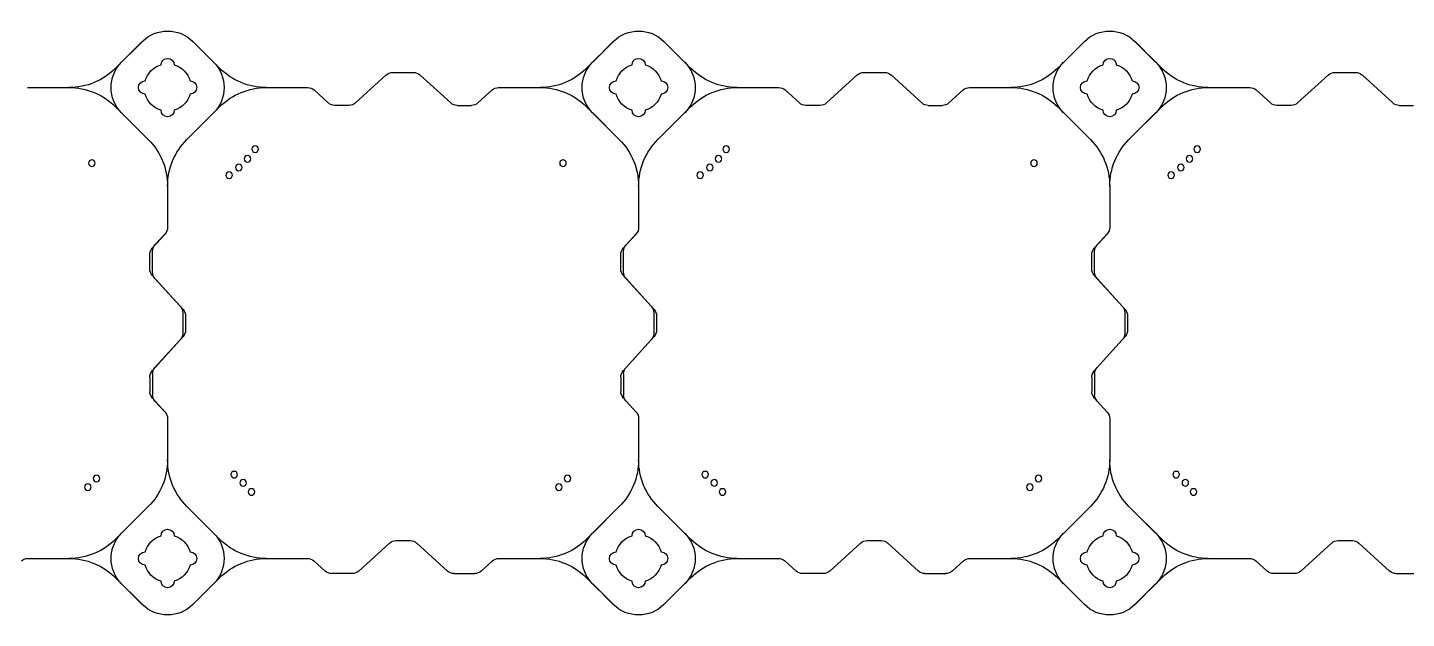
# Model space of a CAD drawing. Header units: millimetres. Extents: x -1612139 to -1260738, y 1141106 to 1536160.
# Drawn here: x -1311362 to -1309898, y 1183867 to 1184495 of the extents above; entities that cross this region are included whole.
import ezdxf

# ---------------------------------------------------------------- set-up
doc = ezdxf.new("R2010")
doc.units = ezdxf.units.MM
doc.header["$LTSCALE"] = 10
doc.layers.get('0').update_dxf_attribs({"linetype": 'CONTINUOUS'})
doc.layers.add('W-FLOAT_BOWL浮筒', color=253, linetype='CONTINUOUS')

# ---------------------------------------------------------------- blocks, each defined once
blk = doc.blocks.new('橙色')
at = {"layer": 'W-FLOAT_BOWL浮筒', "color": 30}
for p, q in [((2973.2, 2548.8), (2944.8, 2520.5)), ((2951.2, 2526.9), (2973.1, 2548.8)), ((3026.8, 2548.8), (3055.2, 2520.5)), ((3026.9, 2548.8), (3048.8, 2526.9)), ((3473.2, 2548.8), (3444.8, 2520.5)), ((3451.2, 2526.9), (3473.1, 2548.8)), ((3526.8, 2548.8), (3555.2, 2520.5)), ((3526.9, 2548.8), (3548.8, 2526.9)), ((3973.2, 2548.8), (3944.8, 2520.5)), ((3951.2, 2526.9), (3973.1, 2548.8)), ((4026.8, 2548.8), (4055.2, 2520.5)), ((4026.9, 2548.8), (4048.8, 2526.9)), ((3167.1, 2513.4), (3155.3, 2502.6)), ((3196.1, 2516), (3173.9, 2516)), ((3202.9, 2513.4), (3235.6, 2483.6)), ((3297.1, 2513.4), (3264.4, 2483.6)), ((3303.9, 2516), (3326.1, 2516)), ((3332.9, 2513.4), (3344.7, 2502.6)), ((3667.1, 2513.4), (3655.3, 2502.6)), ((3696.1, 2516), (3673.9, 2516)), ((3702.9, 2513.4), (3735.6, 2483.6)), ((3797.1, 2513.4), (3764.4, 2483.6)), ((3803.9, 2516), (3826.1, 2516)), ((3832.9, 2513.4), (3844.7, 2502.6)), ((4167.1, 2513.4), (4155.3, 2502.6)), ((4196.1, 2516), (4173.9, 2516)), ((4202.9, 2513.4), (4235.6, 2483.6)), ((4297.1, 2513.4), (4264.4, 2483.6)), ((4303.9, 2516), (4326.1, 2516)), ((2851.5, 2500), (2895.3, 2500)), ((3104.6, 2500), (3148.5, 2500)), ((3351.5, 2500), (3395.3, 2500)), ((3604.6, 2500), (3648.5, 2500)), ((3851.5, 2500), (3895.3, 2500)), ((4104.6, 2500), (4148.5, 2500)), ((2979.5, 2444.8), (2944.8, 2479.5)), ((3020.5, 2444.8), (3055.2, 2479.5)), ((3242.4, 2481), (3257.6, 2481)), ((3479.5, 2444.8), (3444.8, 2479.5)), ((3520.5, 2444.8), (3555.2, 2479.5)), ((3742.4, 2481), (3757.6, 2481)), ((3979.5, 2444.8), (3944.8, 2479.5)), ((4020.5, 2444.8), (4055.2, 2479.5)), ((4242.4, 2481), (4257.6, 2481)), ((2951.2, 2473.2), (2979.5, 2444.8)), ((3048.8, 2473.2), (3020.5, 2444.8)), ((3451.2, 2473.2), (3479.5, 2444.8)), ((3548.8, 2473.2), (3520.5, 2444.8)), ((3951.2, 2473.2), (3979.5, 2444.8)), ((4048.8, 2473.2), (4020.5, 2444.8)), ((3000, 2351.3), (3000, 2395.4)), ((3000, 2351.5), (3000, 2395.4)), ((3500, 2351.3), (3500, 2395.4)), ((3500, 2351.5), (3500, 2395.4)), ((4000, 2351.3), (4000, 2395.4)), ((4000, 2351.5), (4000, 2395.4)), ((2983.6, 2329.4), (2997.4, 2344.5)), ((2986.6, 2332.9), (2997.4, 2344.7)), ((3483.6, 2329.4), (3497.4, 2344.5)), ((3486.6, 2332.9), (3497.4, 2344.7)), ((3983.6, 2329.4), (3997.4, 2344.5)), ((3986.6, 2332.9), (3997.4, 2344.7)), ((2981, 2307.4), (2981, 2322.6)), ((2984, 2303.9), (2984, 2326.1)), ((3481, 2307.4), (3481, 2322.6)), ((3484, 2303.9), (3484, 2326.1)), ((3981, 2307.4), (3981, 2322.6)), ((3984, 2303.9), (3984, 2326.1)), ((2983.6, 2300.6), (3013.4, 2267.9)), ((3483.6, 2300.6), (3513.4, 2267.9)), ((3983.6, 2300.6), (4013.4, 2267.9)), ((2986.6, 2297.1), (3016.4, 2264.4)), ((3486.6, 2297.1), (3516.4, 2264.4)), ((3986.6, 2297.1), (4016.4, 2264.4)), ((3016, 2238.9), (3016, 2261.1)), ((3019, 2242.4), (3019, 2257.6)), ((3516, 2238.9), (3516, 2261.1)), ((3519, 2242.4), (3519, 2257.6)), ((4016, 2238.9), (4016, 2261.1)), ((4019, 2242.4), (4019, 2257.6)), ((2983.6, 2199.4), (3013.4, 2232.1)), ((2986.6, 2202.9), (3016.4, 2235.6)), ((3483.6, 2199.4), (3513.4, 2232.1)), ((3486.6, 2202.9), (3516.4, 2235.6)), ((3983.6, 2199.4), (4013.4, 2232.1)), ((3986.6, 2202.9), (4016.4, 2235.6)), ((2984, 2196.1), (2984, 2173.9)), ((3484, 2196.1), (3484, 2173.9)), ((3984, 2196.1), (3984, 2173.9)), ((2981, 2192.6), (2981, 2177.4)), ((3481, 2192.6), (3481, 2177.4)), ((3981, 2192.6), (3981, 2177.4)), ((2983.6, 2170.6), (2997.4, 2155.5)), ((2986.6, 2167.1), (2997.4, 2155.3)), ((3483.6, 2170.6), (3497.4, 2155.5)), ((3486.6, 2167.1), (3497.4, 2155.3)), ((3983.6, 2170.6), (3997.4, 2155.5)), ((3986.6, 2167.1), (3997.4, 2155.3)), ((3000, 2104.7), (3000, 2148.7)), ((3000, 2104.7), (3000, 2148.5)), ((3500, 2104.7), (3500, 2148.7)), ((3500, 2104.7), (3500, 2148.5)), ((4000, 2104.7), (4000, 2148.7)), ((4000, 2104.7), (4000, 2148.5)), ((2944.8, 2020.5), (2979.5, 2055.2)), ((2951.2, 2026.8), (2979.5, 2055.2)), ((3048.8, 2026.8), (3020.5, 2055.2)), ((3055.2, 2020.5), (3020.5, 2055.2)), ((3444.8, 2020.5), (3479.5, 2055.2)), ((3451.2, 2026.8), (3479.5, 2055.2)), ((3548.8, 2026.8), (3520.5, 2055.2)), ((3555.2, 2020.5), (3520.5, 2055.2)), ((3944.8, 2020.5), (3979.5, 2055.2)), ((3951.2, 2026.8), (3979.5, 2055.2)), ((4048.8, 2026.8), (4020.5, 2055.2)), ((4055.2, 2020.5), (4020.5, 2055.2)), ((3170.6, 2016.4), (3155.5, 2002.6)), ((3192.6, 2019), (3177.4, 2019)), ((3199.4, 2016.4), (3232.1, 1986.6)), ((3300.6, 2016.4), (3267.9, 1986.6)), ((3307.4, 2019), (3322.6, 2019)), ((3329.4, 2016.4), (3344.5, 2002.6)), ((3670.6, 2016.4), (3655.5, 2002.6)), ((3692.6, 2019), (3677.4, 2019)), ((3699.4, 2016.4), (3732.1, 1986.6)), ((3800.6, 2016.4), (3767.9, 1986.6)), ((3807.4, 2019), (3822.6, 2019)), ((3829.4, 2016.4), (3844.5, 2002.6)), ((4170.6, 2016.4), (4155.5, 2002.6)), ((4192.6, 2019), (4177.4, 2019)), ((4199.4, 2016.4), (4232.1, 1986.6)), ((4300.6, 2016.4), (4267.9, 1986.6)), ((4307.4, 2019), (4322.6, 2019)), ((2851.3, 2000), (2895.3, 2000)), ((3104.6, 2000), (3148.7, 2000)), ((3351.3, 2000), (3395.3, 2000)), ((3604.6, 2000), (3648.7, 2000)), ((3851.3, 2000), (3895.3, 2000)), ((4104.6, 2000), (4148.7, 2000)), ((2973.2, 1951.2), (2944.8, 1979.5)), ((3026.8, 1951.2), (3055.2, 1979.5)), ((3238.9, 1984), (3261.1, 1984)), ((3473.2, 1951.2), (3444.8, 1979.5)), ((3526.8, 1951.2), (3555.2, 1979.5)), ((3738.9, 1984), (3761.1, 1984)), ((3973.2, 1951.2), (3944.8, 1979.5)), ((4026.8, 1951.2), (4055.2, 1979.5)), ((4238.9, 1984), (4261.1, 1984)), ((2973.1, 1951.2), (2951.2, 1973.1)), ((3048.8, 1973.1), (3026.9, 1951.2)), ((3473.1, 1951.2), (3451.2, 1973.1)), ((3548.8, 1973.1), (3526.9, 1951.2)), ((3973.1, 1951.2), (3951.2, 1973.1)), ((4048.8, 1973.1), (4026.9, 1951.2))]:
    blk.add_line(p, q, dxfattribs=at)
for centre in [(3089, 2429.4), (3589, 2429.4), (4089, 2429.4), (2915.2, 2424.4), (2924.4, 2415.2), (3080.3, 2419.7), (3415.2, 2424.4), (3424.4, 2415.2), (3580.3, 2419.7), (3915.2, 2424.4), (3924.4, 2415.2), (4080.3, 2419.7), (3070.6, 2411), (3570.6, 2411), (4070.6, 2411), (3065.3, 2092.9), (3565.3, 2092.9), (4065.3, 2092.9), (2919.7, 2080.3), (3075.6, 2084.8), (3084.8, 2075.6), (3419.7, 2080.3), (3575.6, 2084.8), (3584.8, 2075.6), (3919.7, 2080.3), (4075.6, 2084.8), (4084.8, 2075.6), (3092.9, 2065.3), (3592.9, 2065.3), (4092.9, 2065.3)]:
    blk.add_circle(centre, 3.5, dxfattribs=at)
for centre, radius, start, end in [((3000, 2522), 38, 45, 135), ((3000, 2522), 38, 45, 135), ((3500, 2522), 38, 45, 135), ((3500, 2522), 38, 45, 135), ((4000, 2522), 38, 45, 135), ((4000, 2522), 38, 45, 135), ((2895.3, 2570), 70, 270, 315), ((2978, 2500), 38, 135, 225), ((3000, 2500), 25, 106.2602, 163.7398), ((3000, 2500), 25, 106.2602, 163.7398), ((3000, 2524), 7, 0, 180), ((3000, 2524), 7, 0, 180), ((3000, 2500), 25, 16.2602, 73.7398), ((3000, 2500), 25, 16.2602, 73.7398), ((3022, 2500), 38, 315, 45), ((3104.7, 2570), 70, 225, 270), ((3395.3, 2570), 70, 270, 315), ((3478, 2500), 38, 135, 225), ((3500, 2500), 25, 106.2602, 163.7398), ((3500, 2500), 25, 106.2602, 163.7398), ((3500, 2524), 7, 0, 180), ((3500, 2524), 7, 0, 180), ((3500, 2500), 25, 16.2602, 73.7398), ((3500, 2500), 25, 16.2602, 73.7398), ((3522, 2500), 38, 315, 45), ((3604.7, 2570), 70, 225, 270), ((3895.3, 2570), 70, 270, 315), ((3978, 2500), 38, 135, 225), ((4000, 2500), 25, 106.2602, 163.7398), ((4000, 2500), 25, 106.2602, 163.7398), ((4000, 2524), 7, 0, 180), ((4000, 2524), 7, 0, 180), ((4000, 2500), 25, 16.2602, 73.7398), ((4000, 2500), 25, 16.2602, 73.7398), ((4022, 2500), 38, 315, 45), ((4104.7, 2570), 70, 225, 270), ((2976, 2500), 7, 90, 270), ((2976, 2500), 7, 90, 270), ((3024, 2500), 7, 270, 90), ((3024, 2500), 7, 270, 90), ((3173.9, 2506), 10, 90, 132.2737), ((3196.1, 2506), 10, 47.7263, 90), ((3303.9, 2506), 10, 90, 132.2737), ((3326.1, 2506), 10, 47.7263, 90), ((3476, 2500), 7, 90, 270), ((3476, 2500), 7, 90, 270), ((3524, 2500), 7, 270, 90), ((3524, 2500), 7, 270, 90), ((3673.9, 2506), 10, 90, 132.2737), ((3696.1, 2506), 10, 47.7263, 90), ((3803.9, 2506), 10, 90, 132.2737), ((3826.1, 2506), 10, 47.7263, 90), ((3976, 2500), 7, 90, 270), ((3976, 2500), 7, 90, 270), ((4024, 2500), 7, 270, 90), ((4024, 2500), 7, 270, 90), ((4173.9, 2506), 10, 90, 132.2737), ((4196.1, 2506), 10, 47.7263, 90), ((4303.9, 2506), 10, 90, 132.2737), ((2851.5, 2510), 10, 227.7263, 270), ((2895.3, 2430), 70, 45, 90), ((3000, 2500), 25, 196.2602, 253.7398), ((3000, 2500), 25, 196.2602, 253.7398), ((3000, 2500), 25, 286.2602, 343.7398), ((3000, 2500), 25, 286.2602, 343.7398), ((3104.7, 2430), 70, 90, 135), ((3148.5, 2510), 10, 270, 312.2737), ((3351.5, 2510), 10, 227.7263, 270), ((3395.3, 2430), 70, 45, 90), ((3500, 2500), 25, 196.2602, 253.7398), ((3500, 2500), 25, 196.2602, 253.7398), ((3500, 2500), 25, 286.2602, 343.7398), ((3500, 2500), 25, 286.2602, 343.7398), ((3604.7, 2430), 70, 90, 135), ((3648.5, 2510), 10, 270, 312.2737), ((3851.5, 2510), 10, 227.7263, 270), ((3895.3, 2430), 70, 45, 90), ((4000, 2500), 25, 196.2602, 253.7398), ((4000, 2500), 25, 196.2602, 253.7398), ((4000, 2500), 25, 286.2602, 343.7398), ((4000, 2500), 25, 286.2602, 343.7398), ((4104.7, 2430), 70, 90, 135), ((4148.5, 2510), 10, 270, 312.2737), ((3000, 2476), 7, 180, 0), ((3000, 2476), 7, 180, 0), ((3242.4, 2491), 10, 227.7263, 270), ((3257.6, 2491), 10, 270, 312.2737), ((3500, 2476), 7, 180, 0), ((3500, 2476), 7, 180, 0), ((3742.4, 2491), 10, 227.7263, 270), ((3757.6, 2491), 10, 270, 312.2737), ((4000, 2476), 7, 180, 0), ((4000, 2476), 7, 180, 0), ((4242.4, 2491), 10, 227.7263, 270), ((4257.6, 2491), 10, 270, 312.2737), ((2930, 2395.3), 70, 0, 45), ((2930, 2395.3), 70, 0, 45), ((3070, 2395.3), 70, 135, 180), ((3070, 2395.3), 70, 135, 180), ((3430, 2395.3), 70, 0, 45), ((3430, 2395.3), 70, 0, 45), ((3570, 2395.3), 70, 135, 180), ((3570, 2395.3), 70, 135, 180), ((3930, 2395.3), 70, 0, 45), ((3930, 2395.3), 70, 0, 45), ((4070, 2395.3), 70, 135, 180), ((4070, 2395.3), 70, 135, 180), ((2990, 2351.5), 10, 317.7263, 0), ((2990, 2351.3), 10, 317.7263, 0), ((3490, 2351.5), 10, 317.7263, 0), ((3490, 2351.3), 10, 317.7263, 0), ((3990, 2351.5), 10, 317.7263, 0), ((3990, 2351.3), 10, 317.7263, 0), ((2991, 2322.6), 10, 137.7263, 180), ((2994, 2326.1), 10, 137.7263, 180), ((3491, 2322.6), 10, 137.7263, 180), ((3494, 2326.1), 10, 137.7263, 180), ((3991, 2322.6), 10, 137.7263, 180), ((3994, 2326.1), 10, 137.7263, 180), ((2991, 2307.4), 10, 180, 222.2737), ((2994, 2303.9), 10, 180, 222.2737), ((3491, 2307.4), 10, 180, 222.2737), ((3494, 2303.9), 10, 180, 222.2737), ((3991, 2307.4), 10, 180, 222.2737), ((3994, 2303.9), 10, 180, 222.2737), ((3006, 2261.1), 10, 0, 42.2737), ((3009, 2257.6), 10, 0, 42.2737), ((3506, 2261.1), 10, 0, 42.2737), ((3509, 2257.6), 10, 0, 42.2737), ((4006, 2261.1), 10, 0, 42.2737), ((4009, 2257.6), 10, 0, 42.2737), ((3009, 2242.4), 10, 317.7263, 0), ((3509, 2242.4), 10, 317.7263, 0), ((4009, 2242.4), 10, 317.7263, 0), ((3006, 2238.9), 10, 317.7263, 0), ((3506, 2238.9), 10, 317.7263, 0), ((4006, 2238.9), 10, 317.7263, 0), ((2991, 2192.6), 10, 137.7263, 180), ((2994, 2196.1), 10, 137.7263, 180), ((3491, 2192.6), 10, 137.7263, 180), ((3494, 2196.1), 10, 137.7263, 180), ((3991, 2192.6), 10, 137.7263, 180), ((3994, 2196.1), 10, 137.7263, 180), ((2991, 2177.4), 10, 180, 222.2737), ((2994, 2173.9), 10, 180, 222.2737), ((3491, 2177.4), 10, 180, 222.2737), ((3494, 2173.9), 10, 180, 222.2737), ((3991, 2177.4), 10, 180, 222.2737), ((3994, 2173.9), 10, 180, 222.2737), ((2990, 2148.7), 10, 0, 42.2737), ((2990, 2148.5), 10, 0, 42.2737), ((3490, 2148.7), 10, 0, 42.2737), ((3490, 2148.5), 10, 0, 42.2737), ((3990, 2148.7), 10, 0, 42.2737), ((3990, 2148.5), 10, 0, 42.2737), ((2930, 2104.7), 70, 315, 0), ((2930, 2104.7), 70, 315, 0), ((3070, 2104.7), 70, 180, 225), ((3070, 2104.7), 70, 180, 225), ((3430, 2104.7), 70, 315, 0), ((3430, 2104.7), 70, 315, 0), ((3570, 2104.7), 70, 180, 225), ((3570, 2104.7), 70, 180, 225), ((3930, 2104.7), 70, 315, 0), ((3930, 2104.7), 70, 315, 0), ((4070, 2104.7), 70, 180, 225), ((4070, 2104.7), 70, 180, 225), ((2895.3, 2070), 70, 270, 315), ((2978, 2000), 38, 135, 225), ((3000, 2000), 25, 106.2602, 163.7398), ((3000, 2000), 25, 106.2602, 163.7398), ((3000, 2024), 7, 0, 180), ((3000, 2024), 7, 0, 180), ((3000, 2000), 25, 16.2602, 73.7398), ((3000, 2000), 25, 16.2602, 73.7398), ((3022, 2000), 38, 315, 45), ((3104.7, 2070), 70, 225, 270), ((3395.3, 2070), 70, 270, 315), ((3478, 2000), 38, 135, 225), ((3500, 2000), 25, 106.2602, 163.7398), ((3500, 2000), 25, 106.2602, 163.7398), ((3500, 2024), 7, 0, 180), ((3500, 2024), 7, 0, 180), ((3500, 2000), 25, 16.2602, 73.7398), ((3500, 2000), 25, 16.2602, 73.7398), ((3522, 2000), 38, 315, 45), ((3604.7, 2070), 70, 225, 270), ((3895.3, 2070), 70, 270, 315), ((3978, 2000), 38, 135, 225), ((4000, 2000), 25, 106.2602, 163.7398), ((4000, 2000), 25, 106.2602, 163.7398), ((4000, 2024), 7, 0, 180), ((4000, 2024), 7, 0, 180), ((4000, 2000), 25, 16.2602, 73.7398), ((4000, 2000), 25, 16.2602, 73.7398), ((4022, 2000), 38, 315, 45), ((4104.7, 2070), 70, 225, 270), ((2976, 2000), 7, 90, 270), ((2976, 2000), 7, 90, 270), ((3024, 2000), 7, 270, 90), ((3024, 2000), 7, 270, 90), ((3177.4, 2009), 10, 90, 132.2737), ((3192.6, 2009), 10, 47.7263, 90), ((3307.4, 2009), 10, 90, 132.2737), ((3322.6, 2009), 10, 47.7263, 90), ((3476, 2000), 7, 90, 270), ((3476, 2000), 7, 90, 270), ((3524, 2000), 7, 270, 90), ((3524, 2000), 7, 270, 90), ((3677.4, 2009), 10, 90, 132.2737), ((3692.6, 2009), 10, 47.7263, 90), ((3807.4, 2009), 10, 90, 132.2737), ((3822.6, 2009), 10, 47.7263, 90), ((3976, 2000), 7, 90, 270), ((3976, 2000), 7, 90, 270), ((4024, 2000), 7, 270, 90), ((4024, 2000), 7, 270, 90), ((4177.4, 2009), 10, 90, 132.2737), ((4192.6, 2009), 10, 47.7263, 90), ((4307.4, 2009), 10, 90, 132.2737), ((2895.3, 1930), 70, 45, 90), ((3000, 2000), 25, 196.2602, 253.7398), ((3000, 2000), 25, 196.2602, 253.7398), ((3000, 2000), 25, 286.2602, 343.7398), ((3000, 2000), 25, 286.2602, 343.7398), ((3104.7, 1930), 70, 90, 135), ((3148.7, 2010), 10, 270, 312.2737), ((3351.3, 2010), 10, 227.7263, 270), ((3395.3, 1930), 70, 45, 90), ((3500, 2000), 25, 196.2602, 253.7398), ((3500, 2000), 25, 196.2602, 253.7398), ((3500, 2000), 25, 286.2602, 343.7398), ((3500, 2000), 25, 286.2602, 343.7398), ((3604.7, 1930), 70, 90, 135), ((3648.7, 2010), 10, 270, 312.2737), ((3851.3, 2010), 10, 227.7263, 270), ((3895.3, 1930), 70, 45, 90), ((4000, 2000), 25, 196.2602, 253.7398), ((4000, 2000), 25, 196.2602, 253.7398), ((4000, 2000), 25, 286.2602, 343.7398), ((4000, 2000), 25, 286.2602, 343.7398), ((4104.7, 1930), 70, 90, 135), ((4148.7, 2010), 10, 270, 312.2737), ((3000, 1976), 7, 180, 0), ((3000, 1976), 7, 180, 0), ((3238.9, 1994), 10, 227.7263, 270), ((3261.1, 1994), 10, 270, 312.2737), ((3500, 1976), 7, 180, 0), ((3500, 1976), 7, 180, 0), ((3738.9, 1994), 10, 227.7263, 270), ((3761.1, 1994), 10, 270, 312.2737), ((4000, 1976), 7, 180, 0), ((4000, 1976), 7, 180, 0), ((4238.9, 1994), 10, 227.7263, 270), ((4261.1, 1994), 10, 270, 312.2737), ((3000, 1978), 38, 225, 315), ((3000, 1978), 38, 225, 315), ((3500, 1978), 38, 225, 315), ((3500, 1978), 38, 225, 315), ((4000, 1978), 38, 225, 315), ((4000, 1978), 38, 225, 315)]:
    blk.add_arc(centre, radius, start, end, dxfattribs=at)

msp = doc.modelspace()

# ---------------------------------------------------------------- block references
at = {"xscale": -1, "rotation": 180}
msp.add_blockref('橙色', (-1314213.3, 1186431), dxfattribs=at)

doc.saveas('drawing.dxf')
